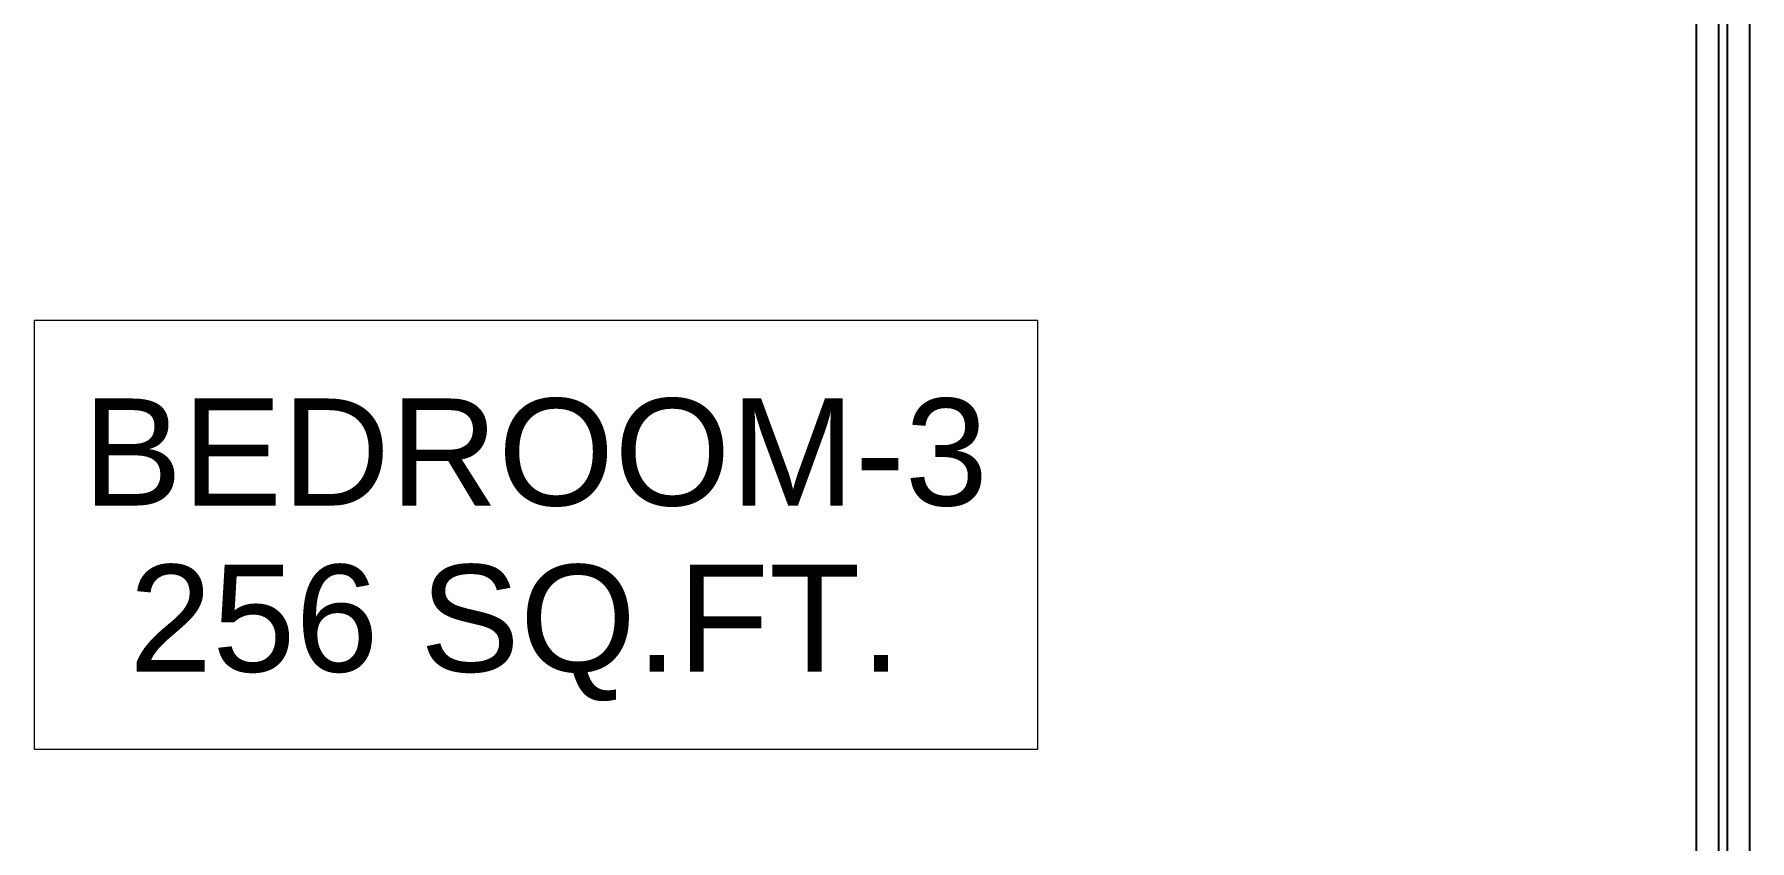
# Model space of a CAD drawing. Header units: inches. Extents: x 16106347 to 16308397, y -515360 to -420631.
# Drawn here: x 16159731 to 16162135, y -479631 to -478501 of the extents above; entities that cross this region are included whole.
import ezdxf

# ---------------------------------------------------------------- set-up
doc = ezdxf.new("R2010")
doc.units = ezdxf.units.IN
doc.header["$LTSCALE"] = 1000
doc.header["$MEASUREMENT"] = 0
for name, color, linetype in [('00', 252, 'Continuous'), ('FURINTURE', 37, 'Continuous'), ('TEXT', 7, 'Continuous')]:
    doc.layers.add(name, color=color, linetype=linetype)
doc.layers.add('Dimension', color=18, linetype='Continuous', lineweight=5)
doc.layers.add('GLASS', color=140, linetype='Continuous', lineweight=25)
doc.styles.add('ARIAL', font='ARIALN.TTF')

# ---------------------------------------------------------------- blocks, each defined once
blk = doc.blocks.new('GLASSFACADE')
at = {"layer": 'FURINTURE', "color": 7}
blk.add_lwpolyline([(356621.598, -8774.339), (356624.598, -8774.339), (356624.598, -8906.402), (356621.598, -8906.402)], close=True, dxfattribs=at)
at = {"layer": 'GLASS'}
blk.add_lwpolyline([(356622.848, -8774.339), (356623.348, -8774.339), (356623.348, -8906.402), (356622.848, -8906.402)], close=True, dxfattribs=at)
blk = doc.blocks.new('zw$8369')
at = {"layer": 'Dimension', "color": 251, "elevation": 0.001}
blk.add_lwpolyline([(-1555.789, 144.03), (-1499.551, 144.03), (-1499.551, 119.964), (-1555.789, 119.964)], close=True, dxfattribs=at)
at = {"layer": 'Dimension', "color": 251, "xscale": -1, "rotation": 180}
blk.add_blockref('GLASSFACADE', (-358084.224, -8667.393, 0.001), dxfattribs=at)
at = {"layer": 'TEXT', "color": 251, "char_height": 6, "width": 80.11151, "attachment_point": 1, "style": 'ARIAL'}
for s, insert in [('{\\fArial|b0|i0|c0|p34;\\W5.88305; }{\\fArial|b0|i0|c0|p34;\\C1; BEDROOM-3}', (-1569.11, 139.631, 0.001)), ('{\\fArial|b0|i0|c0|p34;\\W8.00256; }{\\fArial|b0|i0|c0|p34;\\C1;256 SQ.FT.}', (-1569.11, 130.315, 0.001))]:
    blk.add_mtext(s, dxfattribs=dict(at, insert=insert))

msp = doc.modelspace()

# ---------------------------------------------------------------- block references
at = {"layer": '00', "color": 1, "linetype": 'Continuous', "xscale": 25, "yscale": 25, "zscale": 25}
msp.add_blockref('zw$8369', (16198625.9, -482502.1, 0), dxfattribs=at)

doc.saveas('drawing.dxf')
